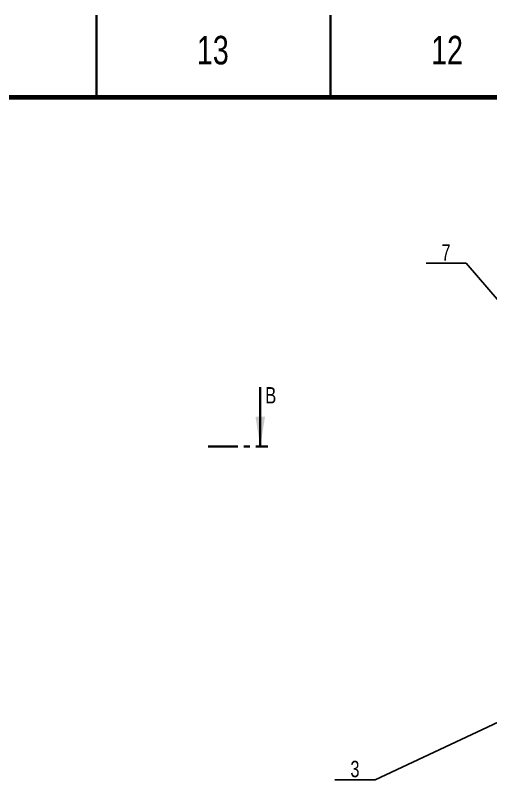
# Model space of a CAD drawing. Header units: millimetres. Extents: x -48 to 1187, y 2 to 839.
# Drawn here: x 527.2 to 628.7, y 675.4 to 838.5 of the extents above; entities that cross this region are included whole.
import ezdxf

# ---------------------------------------------------------------- set-up
doc = ezdxf.new("R2010")
doc.units = ezdxf.units.MM
doc.linetypes.add('CENTER', pattern=[10.16, 6.35, -1.27, 1.27, -1.27])
doc.styles.add('SLDTEXTSTYLE0', font='TXT', dxfattribs={"width": 0.75})
doc.dimstyles.new('SLDDIMSTYLE0', dxfattribs={"dimtxt": 0.18, "dimasz": 3.302, "dimexe": 0, "dimexo": 0.0625, "dimgap": 0, "dimtad": 0, "dimtih": 1, "dimtoh": 1, "dimdec": 0, "dimrnd": 1e-09, "dimzin": 0, "dimdsep": 46, "dimtxsty": 'Standard', "dimsah": 1, "dimcen": 0.09, "dimadec": 0, "dimazin": 0, "dimtfac": 3.302, "dimtdec": 0, "dimtofl": 0, "dimtmove": 0, "dimatfit": 3, "dimfxl": 0, "dimfrac": 2, "dimtolj": 1, "dimtzin": 0, "dimarcsym": 0})

# ---------------------------------------------------------------- blocks, each defined once
blk = doc.blocks.new('SW_NOTE_0_9')
at = {"color": 0, "linetype": 'Continuous', "lineweight": 0}
for p, q in [((-8.59, 0), (0, 0)), ((0, 0), (-8.59, 0)), ((-8.59, 0), (0, 0)), ((0, 0), (-8.59, 0)), ((-8.59, 0), (0, 0)), ((0, 0), (-8.59, 0))]:
    blk.add_line(p, q, dxfattribs=at)
at = {"color": 0, "linetype": 'Continuous', "lineweight": 0, "insert": (-4.33, 4.04), "char_height": 3.5, "attachment_point": 2, "style": 'SLDTEXTSTYLE0'}
blk.add_mtext('7', dxfattribs=at)
blk = doc.blocks.new('SW_NOTE_0_18')
at = {"color": 0, "linetype": 'Continuous', "lineweight": 0}
for p, q in [((-8.59, 0), (0, 0)), ((0, 0), (-8.59, 0)), ((-8.59, 0), (0, 0)), ((0, 0), (-8.59, 0)), ((-8.59, 0), (0, 0)), ((0, 0), (-8.59, 0))]:
    blk.add_line(p, q, dxfattribs=at)
at = {"color": 0, "linetype": 'Continuous', "lineweight": 0, "insert": (-4.33, 4.04), "char_height": 3.5, "attachment_point": 2, "style": 'SLDTEXTSTYLE0'}
blk.add_mtext('3', dxfattribs=at)

msp = doc.modelspace()

# ---------------------------------------------------------------- linework, layer by layer
at = {"color": 7, "linetype": 'Continuous', "lineweight": 35}
for p, q in [((544.5, 821), (544.5, 838.5)), ((594.5, 838.501), (594.5, 820.999)), ((594.5, 821), (594.5, 838.5)), ((579.49666, 759.161423), (579.49666, 746.461423))]:
    msp.add_line(p, q, dxfattribs=at)
at = {"color": 7, "linetype": 'Continuous', "lineweight": 70}
msp.add_line((20, 821), (1169, 821), dxfattribs=at)
at = {"color": 7, "linetype": 'CENTER', "lineweight": 35}
msp.add_line((568.38416, 746.461423), (581.08416, 746.461423), dxfattribs=at)
at = {"color": 7, "linetype": 'Continuous', "lineweight": 35}
msp.add_solid([(579.49666, 746.461423), (580.51266, 752.811423), (578.48066, 752.811423)], dxfattribs=at)

# ---------------------------------------------------------------- block references
at = {"color": 7, "linetype": 'Continuous', "lineweight": 0}
for name, p in [('SW_NOTE_0_9', (623.484848, 785.597273)), ('SW_NOTE_0_18', (604.040404, 675.37))]:
    msp.add_blockref(name, p, dxfattribs=at)

# ---------------------------------------------------------------- texts
at = {"color": 7, "linetype": 'Continuous', "lineweight": 0, "char_height": 6.096, "attachment_point": 2, "style": 'SLDTEXTSTYLE0'}
for s, insert in [('13', (569.377233, 834.11369)), ('12', (619.377233, 834.11369))]:
    msp.add_mtext(s, dxfattribs=dict(at, insert=insert))
at = {"color": 7, "linetype": 'Continuous', "insert": (580.568067, 759.161423), "char_height": 3.5, "attachment_point": 1, "style": 'SLDTEXTSTYLE0'}
msp.add_mtext('B', dxfattribs=at)

# ---------------------------------------------------------------- leaders
at = {"color": 7, "linetype": 'Continuous', "lineweight": 0}
for points in [[(641.004445, 765.062489), (623.484848, 785.597273)], [(646.404446, 695.264627), (604.040404, 675.37)]]:
    msp.add_leader(points, dimstyle='SLDDIMSTYLE0', dxfattribs=at)

doc.saveas('drawing.dxf')
